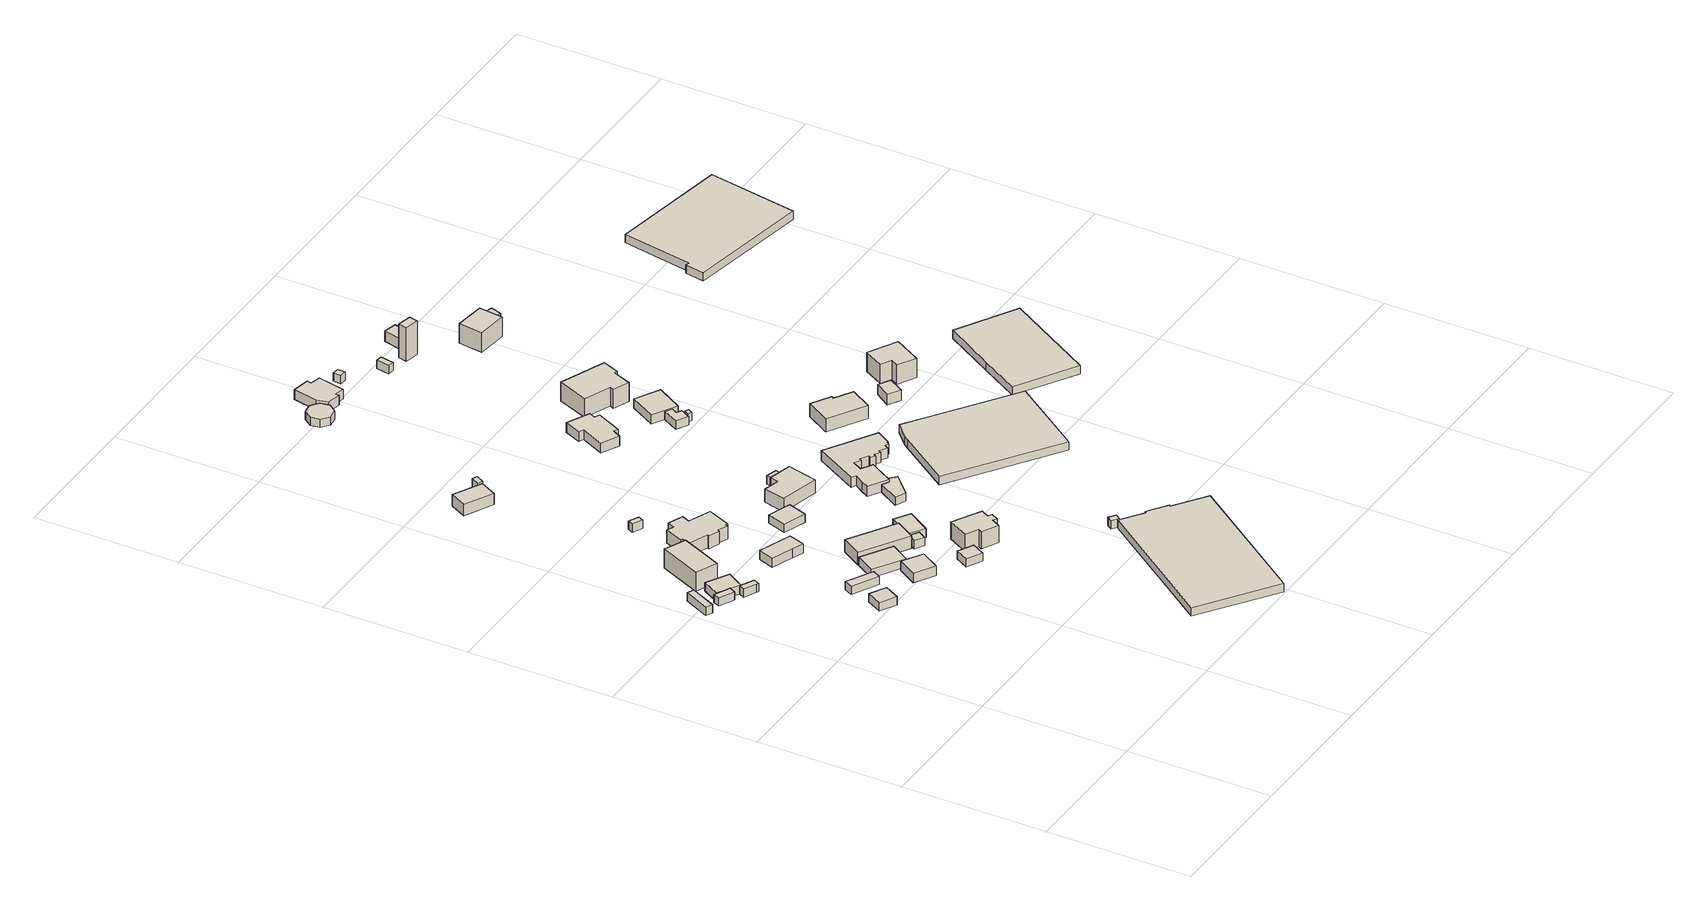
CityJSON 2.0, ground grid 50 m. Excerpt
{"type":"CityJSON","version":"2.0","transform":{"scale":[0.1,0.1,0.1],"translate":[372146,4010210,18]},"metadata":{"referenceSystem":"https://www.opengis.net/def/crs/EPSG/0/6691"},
"CityObjects":{
"building1":{"type":"Building","attributes":{"枝番":1,"利根川水系利根川洪水浸水想定区域（計画規模）.規模":"L1","利根川水系利根川洪水浸水想定区域（計画規模）.浸水ランク":"1","利根川水系利根川洪水浸水想定区域（計画規模）.浸水深":0.01,"利根川水系利根川洪水浸水想定区域（想定最大規模）.規模":"L2","利根川水系利根川洪水浸水想定区域（想定最大規模）.浸水ランク":"2","利根川水系利根川洪水浸水想定区域（想定最大規模）.浸水深":1.11,"measuredHeight":3.5,"BuildingDetails.prefecture":"10","BuildingDetails.city":"10207"},"geometry":[{"type":"Solid","lod":"1","boundaries":[[[[0,1,2,3]],[[2,4,5,3]],[[1,6,4,2]],[[0,7,6,1]],[[3,5,7,0]],[[4,6,7,5]]]]}]},
"building2":{"type":"Building","attributes":{"枝番":1,"利根川水系利根川洪水浸水想定区域（計画規模）.規模":"L1","利根川水系利根川洪水浸水想定区域（計画規模）.浸水ランク":"1","利根川水系利根川洪水浸水想定区域（計画規模）.浸水深":0.21,"利根川水系利根川洪水浸水想定区域（想定最大規模）.規模":"L2","利根川水系利根川洪水浸水想定区域（想定最大規模）.浸水ランク":"2","利根川水系利根川洪水浸水想定区域（想定最大規模）.浸水深":0.911,"BuildingDetails.prefecture":"10","BuildingDetails.city":"10207"},"geometry":[{"type":"Solid","lod":"1","boundaries":[[[[8,9,10,11]],[[10,12,13,11]],[[9,14,12,10]],[[8,15,14,9]],[[11,13,15,8]],[[12,14,15,13]]]]}]},
"building3":{"type":"Building","attributes":{"枝番":1,"利根川水系利根川洪水浸水想定区域（計画規模）.規模":"L1","利根川水系利根川洪水浸水想定区域（計画規模）.浸水ランク":"1","利根川水系利根川洪水浸水想定区域（計画規模）.浸水深":0.31,"利根川水系利根川洪水浸水想定区域（想定最大規模）.規模":"L2","利根川水系利根川洪水浸水想定区域（想定最大規模）.浸水ランク":"2","利根川水系利根川洪水浸水想定区域（想定最大規模）.浸水深":1.51,"BuildingDetails.prefecture":"10","BuildingDetails.city":"10207"},"geometry":[{"type":"Solid","lod":"1","boundaries":[[[[16,17,18,19,20]],[[19,21,22,20]],[[18,23,21,19]],[[17,24,23,18]],[[16,25,24,17]],[[20,22,25,16]],[[21,23,24,25,22]]]]}]},
"building4":{"type":"Building","attributes":{"枝番":1,"利根川水系利根川洪水浸水想定区域（計画規模）.規模":"L1","利根川水系利根川洪水浸水想定区域（計画規模）.浸水ランク":"1","利根川水系利根川洪水浸水想定区域（計画規模）.浸水深":0.484,"利根川水系利根川洪水浸水想定区域（想定最大規模）.規模":"L2","利根川水系利根川洪水浸水想定区域（想定最大規模）.浸水ランク":"2","利根川水系利根川洪水浸水想定区域（想定最大規模）.浸水深":1.72,"BuildingDetails.prefecture":"10","BuildingDetails.city":"10207"},"geometry":[{"type":"Solid","lod":"1","boundaries":[[[[26,27,28,29,30,31,32]],[[31,33,34,32]],[[30,35,33,31]],[[29,36,35,30]],[[28,37,36,29]],[[27,38,37,28]],[[26,39,38,27]],[[32,34,39,26]],[[33,35,36,37,38,39,34]]]]}]},
"building5":{"type":"Building","attributes":{"枝番":1,"利根川水系利根川洪水浸水想定区域（計画規模）.規模":"L1","利根川水系利根川洪水浸水想定区域（計画規模）.浸水ランク":"2","利根川水系利根川洪水浸水想定区域（計画規模）.浸水深":1.21,"利根川水系利根川洪水浸水想定区域（想定最大規模）.規模":"L2","利根川水系利根川洪水浸水想定区域（想定最大規模）.浸水ランク":"2","利根川水系利根川洪水浸水想定区域（想定最大規模）.浸水深":2.42,"usage":"402","BuildingDetails.prefecture":"10","BuildingDetails.city":"10207","BuildingDetails.surveyYear":2016},"geometry":[{"type":"Solid","lod":"1","boundaries":[[[[40,41,42,43]],[[42,44,45,43]],[[41,46,44,42]],[[40,47,46,41]],[[43,45,47,40]],[[44,46,47,45]]]]}]},
"building6":{"type":"Building","attributes":{"枝番":1,"利根川水系利根川洪水浸水想定区域（計画規模）.規模":"L1","利根川水系利根川洪水浸水想定区域（計画規模）.浸水ランク":"1","利根川水系利根川洪水浸水想定区域（計画規模）.浸水深":0.084,"利根川水系利根川洪水浸水想定区域（想定最大規模）.規模":"L2","利根川水系利根川洪水浸水想定区域（想定最大規模）.浸水ランク":"2","利根川水系利根川洪水浸水想定区域（想定最大規模）.浸水深":1.32,"usage":"411","measuredHeight":6.9,"BuildingDetails.prefecture":"10","BuildingDetails.city":"10207","BuildingDetails.surveyYear":2016},"geometry":[{"type":"Solid","lod":"1","boundaries":[[[[48,49,50,51]],[[50,52,53,51]],[[49,54,52,50]],[[48,55,54,49]],[[51,53,55,48]],[[52,54,55,53]]]]}]},
"building7":{"type":"Building","attributes":{"枝番":1,"利根川水系利根川洪水浸水想定区域（計画規模）.規模":"L1","利根川水系利根川洪水浸水想定区域（計画規模）.浸水ランク":"2","利根川水系利根川洪水浸水想定区域（計画規模）.浸水深":1.09,"利根川水系利根川洪水浸水想定区域（想定最大規模）.規模":"L2","利根川水系利根川洪水浸水想定区域（想定最大規模）.浸水ランク":"2","利根川水系利根川洪水浸水想定区域（想定最大規模）.浸水深":2.32,"BuildingDetails.prefecture":"10","BuildingDetails.city":"10207"},"geometry":[{"type":"Solid","lod":"1","boundaries":[[[[56,57,58,59]],[[58,60,61,59]],[[57,62,60,58]],[[56,63,62,57]],[[59,61,63,56]],[[60,62,63,61]]]]}]},
"building8":{"type":"Building","attributes":{"枝番":1,"利根川水系利根川洪水浸水想定区域（計画規模）.規模":"L1","利根川水系利根川洪水浸水想定区域（計画規模）.浸水ランク":"1","利根川水系利根川洪水浸水想定区域（計画規模）.浸水深":0.384,"利根川水系利根川洪水浸水想定区域（想定最大規模）.規模":"L2","利根川水系利根川洪水浸水想定区域（想定最大規模）.浸水ランク":"2","利根川水系利根川洪水浸水想定区域（想定最大規模）.浸水深":1.62,"usage":"411","measuredHeight":3.8,"BuildingDetails.prefecture":"10","BuildingDetails.city":"10207","BuildingDetails.surveyYear":2016},"geometry":[{"type":"Solid","lod":"1","boundaries":[[[[64,65,66,67,68,69]],[[68,70,71,69]],[[67,72,70,68]],[[66,73,72,67]],[[65,74,73,66]],[[64,75,74,65]],[[69,71,75,64]],[[70,72,73,74,75,71]]]]}]},
"building9":{"type":"Building","attributes":{"枝番":1,"利根川水系利根川洪水浸水想定区域（計画規模）.規模":"L1","利根川水系利根川洪水浸水想定区域（計画規模）.浸水ランク":"2","利根川水系利根川洪水浸水想定区域（計画規模）.浸水深":1.19,"利根川水系利根川洪水浸水想定区域（想定最大規模）.規模":"L2","利根川水系利根川洪水浸水想定区域（想定最大規模）.浸水ランク":"2","利根川水系利根川洪水浸水想定区域（想定最大規模）.浸水深":2.42,"usage":"402","measuredHeight":3.9,"BuildingDetails.prefecture":"10","BuildingDetails.city":"10207","BuildingDetails.surveyYear":2016},"geometry":[{"type":"Solid","lod":"1","boundaries":[[[[76,77,78,79]],[[78,80,81,79]],[[77,82,80,78]],[[76,83,82,77]],[[79,81,83,76]],[[80,82,83,81]]]]}]},
"building10":{"type":"Building","attributes":{"枝番":1,"利根川水系利根川洪水浸水想定区域（計画規模）.規模":"L1","利根川水系利根川洪水浸水想定区域（計画規模）.浸水ランク":"2","利根川水系利根川洪水浸水想定区域（計画規模）.浸水深":1.19,"利根川水系利根川洪水浸水想定区域（想定最大規模）.規模":"L2","利根川水系利根川洪水浸水想定区域（想定最大規模）.浸水ランク":"2","利根川水系利根川洪水浸水想定区域（想定最大規模）.浸水深":2.42,"usage":"401","measuredHeight":3.4,"BuildingDetails.prefecture":"10","BuildingDetails.city":"10207","BuildingDetails.surveyYear":2016},"geometry":[{"type":"Solid","lod":"1","boundaries":[[[[84,85,86,87]],[[86,88,89,87]],[[85,90,88,86]],[[84,91,90,85]],[[87,89,91,84]],[[88,90,91,89]]]]}]},
"building11":{"type":"Building","attributes":{"枝番":1,"利根川水系利根川洪水浸水想定区域（計画規模）.規模":"L1","利根川水系利根川洪水浸水想定区域（計画規模）.浸水ランク":"1","利根川水系利根川洪水浸水想定区域（計画規模）.浸水深":0.2,"利根川水系利根川洪水浸水想定区域（想定最大規模）.規模":"L2","利根川水系利根川洪水浸水想定区域（想定最大規模）.浸水ランク":"2","利根川水系利根川洪水浸水想定区域（想定最大規模）.浸水深":1.42,"usage":"411","measuredHeight":7.4,"BuildingDetails.prefecture":"10","BuildingDetails.city":"10207","BuildingDetails.surveyYear":2016},"geometry":[{"type":"Solid","lod":"1","boundaries":[[[[92,93,94,95,96,97,98,99,100,101,102,103,104,105,106,107]],[[106,108,109,107]],[[105,110,108,106]],[[104,111,110,105]],[[103,112,111,104]],[[102,113,112,103]],[[101,114,113,102]],[[100,115,114,101]],[[99,116,115,100]],[[98,117,116,99]],[[97,118,117,98]],[[96,119,118,97]],[[95,120,119,96]],[[94,121,120,95]],[[93,122,121,94]],[[92,123,122,93]],[[107,109,123,92]],[[108,110,111,112,113,114,115,116,117,118,119,120,121,122,123,109]]]]}]},
"building12":{"type":"Building","attributes":{"枝番":1,"利根川水系利根川洪水浸水想定区域（計画規模）.規模":"L1","利根川水系利根川洪水浸水想定区域（計画規模）.浸水ランク":"1","利根川水系利根川洪水浸水想定区域（計画規模）.浸水深":0.1,"利根川水系利根川洪水浸水想定区域（想定最大規模）.規模":"L2","利根川水系利根川洪水浸水想定区域（想定最大規模）.浸水ランク":"2","利根川水系利根川洪水浸水想定区域（想定最大規模）.浸水深":1.32,"BuildingDetails.prefecture":"10","BuildingDetails.city":"10207"},"geometry":[{"type":"Solid","lod":"1","boundaries":[[[[124,125,126,127]],[[126,128,129,127]],[[125,130,128,126]],[[124,131,130,125]],[[127,129,131,124]],[[128,130,131,129]]]]}]},
"building13":{"type":"Building","attributes":{"枝番":1,"利根川水系利根川洪水浸水想定区域（計画規模）.規模":"L1","利根川水系利根川洪水浸水想定区域（計画規模）.浸水ランク":"2","利根川水系利根川洪水浸水想定区域（計画規模）.浸水深":0.504,"利根川水系利根川洪水浸水想定区域（想定最大規模）.規模":"L2","利根川水系利根川洪水浸水想定区域（想定最大規模）.浸水ランク":"2","利根川水系利根川洪水浸水想定区域（想定最大規模）.浸水深":1.72,"usage":"411","measuredHeight":4.3,"BuildingDetails.prefecture":"10","BuildingDetails.city":"10207","BuildingDetails.surveyYear":2016},"geometry":[{"type":"Solid","lod":"1","boundaries":[[[[132,133,134,135]],[[134,136,137,135]],[[133,138,136,134]],[[132,139,138,133]],[[135,137,139,132]],[[136,138,139,137]]]]}]},
"building14":{"type":"Building","attributes":{"枝番":1,"利根川水系利根川洪水浸水想定区域（計画規模）.規模":"L1","利根川水系利根川洪水浸水想定区域（計画規模）.浸水ランク":"2","利根川水系利根川洪水浸水想定区域（計画規模）.浸水深":1.16,"利根川水系利根川洪水浸水想定区域（想定最大規模）.規模":"L2","利根川水系利根川洪水浸水想定区域（想定最大規模）.浸水ランク":"2","利根川水系利根川洪水浸水想定区域（想定最大規模）.浸水深":2.42,"usage":"401","measuredHeight":5.9,"BuildingDetails.prefecture":"10","BuildingDetails.city":"10207","BuildingDetails.surveyYear":2016},"geometry":[{"type":"Solid","lod":"1","boundaries":[[[[140,141,142,143]],[[142,144,145,143]],[[141,146,144,142]],[[140,147,146,141]],[[143,145,147,140]],[[144,146,147,145]]]]}]},
"building15":{"type":"Building","attributes":{"枝番":1,"利根川水系利根川洪水浸水想定区域（計画規模）.規模":"L1","利根川水系利根川洪水浸水想定区域（計画規模）.浸水ランク":"2","利根川水系利根川洪水浸水想定区域（計画規模）.浸水深":1.18,"利根川水系利根川洪水浸水想定区域（想定最大規模）.規模":"L2","利根川水系利根川洪水浸水想定区域（想定最大規模）.浸水ランク":"2","利根川水系利根川洪水浸水想定区域（想定最大規模）.浸水深":2.42,"BuildingDetails.prefecture":"10","BuildingDetails.city":"10207"},"geometry":[{"type":"Solid","lod":"1","boundaries":[[[[148,149,150,151]],[[150,152,153,151]],[[149,154,152,150]],[[148,155,154,149]],[[151,153,155,148]],[[152,154,155,153]]]]}]},
"building16":{"type":"Building","attributes":{"枝番":1,"利根川水系利根川洪水浸水想定区域（計画規模）.規模":"L1","利根川水系利根川洪水浸水想定区域（計画規模）.浸水ランク":"2","利根川水系利根川洪水浸水想定区域（計画規模）.浸水深":1.28,"利根川水系利根川洪水浸水想定区域（想定最大規模）.規模":"L2","利根川水系利根川洪水浸水想定区域（想定最大規模）.浸水ランク":"2","利根川水系利根川洪水浸水想定区域（想定最大規模）.浸水深":2.52,"usage":"401","measuredHeight":3.5,"BuildingDetails.prefecture":"10","BuildingDetails.city":"10207","BuildingDetails.surveyYear":2016},"geometry":[{"type":"Solid","lod":"1","boundaries":[[[[156,157,158,159]],[[158,160,161,159]],[[157,162,160,158]],[[156,163,162,157]],[[159,161,163,156]],[[160,162,163,161]]]]}]},
"building17":{"type":"Building","attributes":{"枝番":1,"利根川水系利根川洪水浸水想定区域（計画規模）.規模":"L1","利根川水系利根川洪水浸水想定区域（計画規模）.浸水ランク":"2","利根川水系利根川洪水浸水想定区域（計画規模）.浸水深":0.604,"利根川水系利根川洪水浸水想定区域（想定最大規模）.規模":"L2","利根川水系利根川洪水浸水想定区域（想定最大規模）.浸水ランク":"2","利根川水系利根川洪水浸水想定区域（想定最大規模）.浸水深":1.81,"BuildingDetails.prefecture":"10","BuildingDetails.city":"10207"},"geometry":[{"type":"Solid","lod":"1","boundaries":[[[[164,165,166,167]],[[166,168,169,167]],[[165,170,168,166]],[[164,171,170,165]],[[167,169,171,164]],[[168,170,171,169]]]]}]},
"building18":{"type":"Building","attributes":{"枝番":1,"利根川水系利根川洪水浸水想定区域（計画規模）.規模":"L1","利根川水系利根川洪水浸水想定区域（計画規模）.浸水ランク":"1","利根川水系利根川洪水浸水想定区域（計画規模）.浸水深":0.454,"利根川水系利根川洪水浸水想定区域（想定最大規模）.規模":"L2","利根川水系利根川洪水浸水想定区域（想定最大規模）.浸水ランク":"2","利根川水系利根川洪水浸水想定区域（想定最大規模）.浸水深":1.72,"usage":"411","measuredHeight":3.5,"BuildingDetails.prefecture":"10","BuildingDetails.city":"10207","BuildingDetails.surveyYear":2016},"geometry":[{"type":"Solid","lod":"1","boundaries":[[[[172,173,174,175]],[[174,176,177,175]],[[173,178,176,174]],[[172,179,178,173]],[[175,177,179,172]],[[176,178,179,177]]]]}]},
"building19":{"type":"Building","attributes":{"枝番":1,"利根川水系利根川洪水浸水想定区域（計画規模）.規模":"L1","利根川水系利根川洪水浸水想定区域（計画規模）.浸水ランク":"2","利根川水系利根川洪水浸水想定区域（計画規模）.浸水深":1.18,"利根川水系利根川洪水浸水想定区域（想定最大規模）.規模":"L2","利根川水系利根川洪水浸水想定区域（想定最大規模）.浸水ランク":"2","利根川水系利根川洪水浸水想定区域（想定最大規模）.浸水深":2.42,"usage":"411","measuredHeight":6.3,"BuildingDetails.prefecture":"10","BuildingDetails.city":"10207","BuildingDetails.surveyYear":2016},"geometry":[{"type":"Solid","lod":"1","boundaries":[[[[180,181,182,183,184,185,186,187,188,189]],[[188,190,191,189]],[[187,192,190,188]],[[186,193,192,187]],[[185,194,193,186]],[[184,195,194,185]],[[183,196,195,184]],[[182,197,196,183]],[[181,198,197,182]],[[180,199,198,181]],[[189,191,199,180]],[[190,192,193,194,195,196,197,198,199,191]]]]}]},
"building20":{"type":"Building","attributes":{"枝番":1,"利根川水系利根川洪水浸水想定区域（計画規模）.規模":"L1","利根川水系利根川洪水浸水想定区域（計画規模）.浸水ランク":"2","利根川水系利根川洪水浸水想定区域（計画規模）.浸水深":1.26,"利根川水系利根川洪水浸水想定区域（想定最大規模）.規模":"L2","利根川水系利根川洪水浸水想定区域（想定最大規模）.浸水ランク":"2","利根川水系利根川洪水浸水想定区域（想定最大規模）.浸水深":2.52,"usage":"401","measuredHeight":3.9,"BuildingDetails.prefecture":"10","BuildingDetails.city":"10207","BuildingDetails.surveyYear":2016},"geometry":[{"type":"Solid","lod":"1","boundaries":[[[[200,201,202,203]],[[202,204,205,203]],[[201,206,204,202]],[[200,207,206,201]],[[203,205,207,200]],[[204,206,207,205]]]]}]},
"building21":{"type":"Building","attributes":{"枝番":1,"利根川水系利根川洪水浸水想定区域（計画規模）.規模":"L1","利根川水系利根川洪水浸水想定区域（計画規模）.浸水ランク":"2","利根川水系利根川洪水浸水想定区域（計画規模）.浸水深":2.1,"利根川水系利根川洪水浸水想定区域（想定最大規模）.規模":"L2","利根川水系利根川洪水浸水想定区域（想定最大規模）.浸水ランク":"3","利根川水系利根川洪水浸水想定区域（想定最大規模）.浸水深":3.32,"BuildingDetails.prefecture":"10","BuildingDetails.city":"10207"},"geometry":[{"type":"Solid","lod":"1","boundaries":[[[[208,209,210,211,212,213,214,215]],[[214,216,217,215]],[[213,218,216,214]],[[212,219,218,213]],[[211,220,219,212]],[[210,221,220,211]],[[209,222,221,210]],[[208,223,222,209]],[[215,217,223,208]],[[216,218,219,220,221,222,223,217]]]]}]},
"building22":{"type":"Building","attributes":{"枝番":1,"利根川水系利根川洪水浸水想定区域（計画規模）.規模":"L1","利根川水系利根川洪水浸水想定区域（計画規模）.浸水ランク":"2","利根川水系利根川洪水浸水想定区域（計画規模）.浸水深":0.74,"利根川水系利根川洪水浸水想定区域（想定最大規模）.規模":"L2","利根川水系利根川洪水浸水想定区域（想定最大規模）.浸水ランク":"2","利根川水系利根川洪水浸水想定区域（想定最大規模）.浸水深":2.02,"usage":"411","measuredHeight":6,"BuildingDetails.prefecture":"10","BuildingDetails.city":"10207","BuildingDetails.surveyYear":2016},"geometry":[{"type":"Solid","lod":"1","boundaries":[[[[224,225,226,227,228,229]],[[228,230,231,229]],[[227,232,230,228]],[[226,233,232,227]],[[225,234,233,226]],[[224,235,234,225]],[[229,231,235,224]],[[230,232,233,234,235,231]]]]}]},
"building23":{"type":"Building","attributes":{"枝番":1,"利根川水系利根川洪水浸水想定区域（計画規模）.規模":"L1","利根川水系利根川洪水浸水想定区域（計画規模）.浸水ランク":"2","利根川水系利根川洪水浸水想定区域（計画規模）.浸水深":0.84,"利根川水系利根川洪水浸水想定区域（想定最大規模）.規模":"L2","利根川水系利根川洪水浸水想定区域（想定最大規模）.浸水ランク":"2","利根川水系利根川洪水浸水想定区域（想定最大規模）.浸水深":2.12,"measuredHeight":3.3,"BuildingDetails.prefecture":"10","BuildingDetails.city":"10207"},"geometry":[{"type":"Solid","lod":"1","boundaries":[[[[236,237,238,239]],[[238,240,241,239]],[[237,242,240,238]],[[236,243,242,237]],[[239,241,243,236]],[[240,242,243,241]]]]}]},
"building24":{"type":"Building","attributes":{"枝番":1,"利根川水系利根川洪水浸水想定区域（計画規模）.規模":"L1","利根川水系利根川洪水浸水想定区域（計画規模）.浸水ランク":"2","利根川水系利根川洪水浸水想定区域（計画規模）.浸水深":1.99,"利根川水系利根川洪水浸水想定区域（想定最大規模）.規模":"L2","利根川水系利根川洪水浸水想定区域（想定最大規模）.浸水ランク":"3","利根川水系利根川洪水浸水想定区域（想定最大規模）.浸水深":3.22,"usage":"451","BuildingDetails.prefecture":"10","BuildingDetails.city":"10207","BuildingDetails.surveyYear":2016},"geometry":[{"type":"Solid","lod":"1","boundaries":[[[[244,245,246,247]],[[246,248,249,247]],[[245,250,248,246]],[[244,251,250,245]],[[247,249,251,244]],[[248,250,251,249]]]]}]},
"building25":{"type":"Building","attributes":{"枝番":1,"利根川水系利根川洪水浸水想定区域（計画規模）.規模":"L1","利根川水系利根川洪水浸水想定区域（計画規模）.浸水ランク":"2","利根川水系利根川洪水浸水想定区域（計画規模）.浸水深":1.16,"利根川水系利根川洪水浸水想定区域（想定最大規模）.規模":"L2","利根川水系利根川洪水浸水想定区域（想定最大規模）.浸水ランク":"2","利根川水系利根川洪水浸水想定区域（想定最大規模）.浸水深":2.42,"measuredHeight":3.1,"BuildingDetails.prefecture":"10","BuildingDetails.city":"10207"},"geometry":[{"type":"Solid","lod":"1","boundaries":[[[[252,253,254,255,256,257]],[[256,258,259,257]],[[255,260,258,256]],[[254,261,260,255]],[[253,262,261,254]],[[252,263,262,253]],[[257,259,263,252]],[[258,260,261,262,263,259]]]]}]},
"building26":{"type":"Building","attributes":{"枝番":1,"利根川水系利根川洪水浸水想定区域（計画規模）.規模":"L1","利根川水系利根川洪水浸水想定区域（計画規模）.浸水ランク":"1","利根川水系利根川洪水浸水想定区域（計画規模）.浸水深":0.48,"利根川水系利根川洪水浸水想定区域（想定最大規模）.規模":"L2","利根川水系利根川洪水浸水想定区域（想定最大規模）.浸水ランク":"2","利根川水系利根川洪水浸水想定区域（想定最大規模）.浸水深":1.72,"usage":"411","measuredHeight":3.1,"BuildingDetails.prefecture":"10","BuildingDetails.city":"10207","BuildingDetails.surveyYear":2016},"geometry":[{"type":"Solid","lod":"1","boundaries":[[[[264,265,266,267,268,269,270,271]],[[270,272,273,271]],[[269,274,272,270]],[[268,275,274,269]],[[267,276,275,268]],[[266,277,276,267]],[[265,278,277,266]],[[264,279,278,265]],[[271,273,279,264]],[[272,274,275,276,277,278,279,273]]]]}]},
"building27":{"type":"Building","attributes":{"枝番":1,"利根川水系利根川洪水浸水想定区域（計画規模）.規模":"L1","利根川水系利根川洪水浸水想定区域（計画規模）.浸水ランク":"1","利根川水系利根川洪水浸水想定区域（計画規模）.浸水深":0.255,"利根川水系利根川洪水浸水想定区域（想定最大規模）.規模":"L2","利根川水系利根川洪水浸水想定区域（想定最大規模）.浸水ランク":"2","利根川水系利根川洪水浸水想定区域（想定最大規模）.浸水深":1.62,"usage":"411","measuredHeight":4.9,"BuildingDetails.prefecture":"10","BuildingDetails.city":"10207","BuildingDetails.surveyYear":2016},"geometry":[{"type":"Solid","lod":"1","boundaries":[[[[280,281,282,283,284,285,286,287,288,289]],[[288,290,291,289]],[[287,292,290,288]],[[286,293,292,287]],[[285,294,293,286]],[[284,295,294,285]],[[283,296,295,284]],[[282,297,296,283]],[[281,298,297,282]],[[280,299,298,281]],[[289,291,299,280]],[[290,292,293,294,295,296,297,298,299,291]]]]}]},
"building28":{"type":"Building","attributes":{"枝番":1,"利根川水系利根川洪水浸水想定区域（計画規模）.規模":"L1","利根川水系利根川洪水浸水想定区域（計画規模）.浸水ランク":"2","利根川水系利根川洪水浸水想定区域（計画規模）.浸水深":0.68,"利根川水系利根川洪水浸水想定区域（想定最大規模）.規模":"L2","利根川水系利根川洪水浸水想定区域（想定最大規模）.浸水ランク":"2","利根川水系利根川洪水浸水想定区域（想定最大規模）.浸水深":1.71,"usage":"411","measuredHeight":4.8,"BuildingDetails.prefecture":"10","BuildingDetails.city":"10207","BuildingDetails.surveyYear":2016},"geometry":[{"type":"Solid","lod":"1","boundaries":[[[[300,301,302,303,304,305,306,307,308]],[[307,309,310,308]],[[306,311,309,307]],[[305,312,311,306]],[[304,313,312,305]],[[303,314,313,304]],[[302,315,314,303]],[[301,316,315,302]],[[300,317,316,301]],[[308,310,317,300]],[[309,311,312,313,314,315,316,317,310]]]]}]},
"building29":{"type":"Building","attributes":{"枝番":1,"利根川水系利根川洪水浸水想定区域（計画規模）.規模":"L1","利根川水系利根川洪水浸水想定区域（計画規模）.浸水ランク":"2","利根川水系利根川洪水浸水想定区域（計画規模）.浸水深":0.634,"利根川水系利根川洪水浸水想定区域（想定最大規模）.規模":"L2","利根川水系利根川洪水浸水想定区域（想定最大規模）.浸水ランク":"2","利根川水系利根川洪水浸水想定区域（想定最大規模）.浸水深":1.92,"measuredHeight":6.3,"BuildingDetails.prefecture":"10","BuildingDetails.city":"10207"},"geometry":[{"type":"Solid","lod":"1","boundaries":[[[[318,319,320,321,322,323,324,325,326,327,328,329,330,331,332,333,334,335,336,337,338,339,340,341]],[[340,342,343,341]],[[339,344,342,340]],[[338,345,344,339]],[[337,346,345,338]],[[336,347,346,337]],[[335,348,347,336]],[[334,349,348,335]],[[333,350,349,334]],[[332,351,350,333]],[[331,352,351,332]],[[330,353,352,331]],[[329,354,353,330]],[[328,355,354,329]],[[327,356,355,328]],[[326,357,356,327]],[[325,358,357,326]],[[324,359,358,325]],[[323,360,359,324]],[[322,361,360,323]],[[321,362,361,322]],[[320,363,362,321]],[[319,364,363,320]],[[318,365,364,319]],[[341,343,365,318]],[[342,344,345,346,347,348,349,350,351,352,353,354,355,356,357,358,359,360,361,362,363,364,365,343]]]]}]},
"building30":{"type":"Building","attributes":{"枝番":1,"利根川水系利根川洪水浸水想定区域（想定最大規模）.規模":"L2","利根川水系利根川洪水浸水想定区域（想定最大規模）.浸水ランク":"2","利根川水系利根川洪水浸水想定区域（想定最大規模）.浸水深":0.612,"usage":"411","BuildingDetails.prefecture":"10","BuildingDetails.city":"10207","BuildingDetails.surveyYear":2016},"geometry":[{"type":"Solid","lod":"1","boundaries":[[[[366,367,368,369]],[[368,370,371,369]],[[367,372,370,368]],[[366,373,372,367]],[[369,371,373,366]],[[370,372,373,371]]]]}]},
"building31":{"type":"Building","attributes":{"枝番":1,"利根川水系利根川洪水浸水想定区域（計画規模）.規模":"L1","利根川水系利根川洪水浸水想定区域（計画規模）.浸水ランク":"2","利根川水系利根川洪水浸水想定区域（計画規模）.浸水深":0.506,"利根川水系利根川洪水浸水想定区域（想定最大規模）.規模":"L2","利根川水系利根川洪水浸水想定区域（想定最大規模）.浸水ランク":"2","利根川水系利根川洪水浸水想定区域（想定最大規模）.浸水深":1.81,"measuredHeight":3.1,"BuildingDetails.prefecture":"10","BuildingDetails.city":"10207"},"geometry":[{"type":"Solid","lod":"1","boundaries":[[[[374,375,376,377,378,379]],[[378,380,381,379]],[[377,382,380,378]],[[376,383,382,377]],[[375,384,383,376]],[[374,385,384,375]],[[379,381,385,374]],[[380,382,383,384,385,381]]]]}]},
"building32":{"type":"Building","attributes":{"枝番":1,"利根川水系利根川洪水浸水想定区域（計画規模）.規模":"L1","利根川水系利根川洪水浸水想定区域（計画規模）.浸水ランク":"2","利根川水系利根川洪水浸水想定区域（計画規模）.浸水深":0.889,"利根川水系利根川洪水浸水想定区域（想定最大規模）.規模":"L2","利根川水系利根川洪水浸水想定区域（想定最大規模）.浸水ランク":"2","利根川水系利根川洪水浸水想定区域（想定最大規模）.浸水深":2.23,"BuildingDetails.prefecture":"10","BuildingDetails.city":"10207"},"geometry":[{"type":"Solid","lod":"1","boundaries":[[[[386,387,388,389]],[[388,390,391,389]],[[387,392,390,388]],[[386,393,392,387]],[[389,391,393,386]],[[390,392,393,391]]]]}]},
"building33":{"type":"Building","attributes":{"枝番":1,"利根川水系利根川洪水浸水想定区域（計画規模）.規模":"L1","利根川水系利根川洪水浸水想定区域（計画規模）.浸水ランク":"2","利根川水系利根川洪水浸水想定区域（計画規模）.浸水深":0.606,"利根川水系利根川洪水浸水想定区域（想定最大規模）.規模":"L2","利根川水系利根川洪水浸水想定区域（想定最大規模）.浸水ランク":"2","利根川水系利根川洪水浸水想定区域（想定最大規模）.浸水深":1.92,"usage":"411","measuredHeight":4.9,"BuildingDetails.prefecture":"10","BuildingDetails.city":"10207","BuildingDetails.surveyYear":2016},"geometry":[{"type":"Solid","lod":"1","boundaries":[[[[394,395,396,397]],[[396,398,399,397]],[[395,400,398,396]],[[394,401,400,395]],[[397,399,401,394]],[[398,400,401,399]]]]}]},
"building34":{"type":"Building","attributes":{"枝番":1,"利根川水系利根川洪水浸水想定区域（計画規模）.規模":"L1","利根川水系利根川洪水浸水想定区域（計画規模）.浸水ランク":"1","利根川水系利根川洪水浸水想定区域（計画規模）.浸水深":0.055,"利根川水系利根川洪水浸水想定区域（想定最大規模）.規模":"L2","利根川水系利根川洪水浸水想定区域（想定最大規模）.浸水ランク":"2","利根川水系利根川洪水浸水想定区域（想定最大規模）.浸水深":1.42,"usage":"411","measuredHeight":8.7,"BuildingDetails.prefecture":"10","BuildingDetails.city":"10207","BuildingDetails.surveyYear":2016},"geometry":[{"type":"Solid","lod":"1","boundaries":[[[[402,403,404,405,406,407,408,409]],[[408,410,411,409]],[[407,412,410,408]],[[406,413,412,407]],[[405,414,413,406]],[[404,415,414,405]],[[403,416,415,404]],[[402,417,416,403]],[[409,411,417,402]],[[410,412,413,414,415,416,417,411]]]]}]},
"building35":{"type":"Building","attributes":{"枝番":1,"利根川水系利根川洪水浸水想定区域（計画規模）.規模":"L1","利根川水系利根川洪水浸水想定区域（計画規模）.浸水ランク":"1","利根川水系利根川洪水浸水想定区域（計画規模）.浸水深":0.159,"利根川水系利根川洪水浸水想定区域（想定最大規模）.規模":"L2","利根川水系利根川洪水浸水想定区域（想定最大規模）.浸水ランク":"2","利根川水系利根川洪水浸水想定区域（想定最大規模）.浸水深":1.52,"BuildingDetails.prefecture":"10","BuildingDetails.city":"10207"},"geometry":[{"type":"Solid","lod":"1","boundaries":[[[[418,419,420,421]],[[420,422,423,421]],[[419,424,422,420]],[[418,425,424,419]],[[421,423,425,418]],[[422,424,425,423]]]]}]},
"building36":{"type":"Building","attributes":{"枝番":1,"利根川水系利根川洪水浸水想定区域（計画規模）.規模":"L1","利根川水系利根川洪水浸水想定区域（計画規模）.浸水ランク":"2","利根川水系利根川洪水浸水想定区域（計画規模）.浸水深":1.34,"利根川水系利根川洪水浸水想定区域（想定最大規模）.規模":"L2","利根川水系利根川洪水浸水想定区域（想定最大規模）.浸水ランク":"2","利根川水系利根川洪水浸水想定区域（想定最大規模）.浸水深":2.62,"BuildingDetails.prefecture":"10","BuildingDetails.city":"10207"},"geometry":[{"type":"Solid","lod":"1","boundaries":[[[[426,427,428,429,430,431,432]],[[431,433,434,432]],[[430,435,433,431]],[[429,436,435,430]],[[428,437,436,429]],[[427,438,437,428]],[[426,439,438,427]],[[432,434,439,426]],[[433,435,436,437,438,439,434]]]]}]},
"building37":{"type":"Building","attributes":{"枝番":1,"利根川水系利根川洪水浸水想定区域（計画規模）.規模":"L1","利根川水系利根川洪水浸水想定区域（計画規模）.浸水ランク":"2","利根川水系利根川洪水浸水想定区域（計画規模）.浸水深":0.604,"利根川水系利根川洪水浸水想定区域（想定最大規模）.規模":"L2","利根川水系利根川洪水浸水想定区域（想定最大規模）.浸水ランク":"2","利根川水系利根川洪水浸水想定区域（想定最大規模）.浸水深":1.92,"usage":"411","measuredHeight":5.6,"BuildingDetails.prefecture":"10","BuildingDetails.city":"10207","BuildingDetails.surveyYear":2016},"geometry":[{"type":"Solid","lod":"1","boundaries":[[[[440,441,442,443,444,445]],[[444,446,447,445]],[[443,448,446,444]],[[442,449,448,443]],[[441,450,449,442]],[[440,451,450,441]],[[445,447,451,440]],[[446,448,449,450,451,447]]]]}]},
"building38":{"type":"Building","attributes":{"枝番":1,"利根川水系利根川洪水浸水想定区域（計画規模）.規模":"L1","利根川水系利根川洪水浸水想定区域（計画規模）.浸水ランク":"1","利根川水系利根川洪水浸水想定区域（計画規模）.浸水深":0.459,"利根川水系利根川洪水浸水想定区域（想定最大規模）.規模":"L2","利根川水系利根川洪水浸水想定区域（想定最大規模）.浸水ランク":"2","利根川水系利根川洪水浸水想定区域（想定最大規模）.浸水深":1.82,"usage":"411","measuredHeight":3.1,"BuildingDetails.prefecture":"10","BuildingDetails.city":"10207","BuildingDetails.surveyYear":2016},"geometry":[{"type":"Solid","lod":"1","boundaries":[[[[452,453,454,455]],[[454,456,457,455]],[[453,458,456,454]],[[452,459,458,453]],[[455,457,459,452]],[[456,458,459,457]]]]}]},
"building39":{"type":"Building","attributes":{"枝番":1,"利根川水系利根川洪水浸水想定区域（計画規模）.規模":"L1","利根川水系利根川洪水浸水想定区域（計画規模）.浸水ランク":"1","利根川水系利根川洪水浸水想定区域（計画規模）.浸水深":0.159,"利根川水系利根川洪水浸水想定区域（想定最大規模）.規模":"L2","利根川水系利根川洪水浸水想定区域（想定最大規模）.浸水ランク":"2","利根川水系利根川洪水浸水想定区域（想定最大規模）.浸水深":1.52,"measuredHeight":13.1,"BuildingDetails.prefecture":"10","BuildingDetails.city":"10207"},"geometry":[{"type":"Solid","lod":"1","boundaries":[[[[460,461,462,463]],[[462,464,465,463]],[[461,466,464,462]],[[460,467,466,461]],[[463,465,467,460]],[[464,466,467,465]]]]}]},
"building40":{"type":"Building","attributes":{"枝番":1,"利根川水系利根川洪水浸水想定区域（計画規模）.規模":"L1","利根川水系利根川洪水浸水想定区域（計画規模）.浸水ランク":"1","利根川水系利根川洪水浸水想定区域（計画規模）.浸水深":0.159,"利根川水系利根川洪水浸水想定区域（想定最大規模）.規模":"L2","利根川水系利根川洪水浸水想定区域（想定最大規模）.浸水ランク":"2","利根川水系利根川洪水浸水想定区域（想定最大規模）.浸水深":1.52,"measuredHeight":11.6,"BuildingDetails.prefecture":"10","BuildingDetails.city":"10207"},"geometry":[{"type":"Solid","lod":"1","boundaries":[[[[468,469,470,471]],[[470,472,473,471]],[[469,474,472,470]],[[468,475,474,469]],[[471,473,475,468]],[[472,474,475,473]]]]}]},
"building41":{"type":"Building","attributes":{"枝番":1,"利根川水系利根川洪水浸水想定区域（計画規模）.規模":"L1","利根川水系利根川洪水浸水想定区域（計画規模）.浸水ランク":"2","利根川水系利根川洪水浸水想定区域（計画規模）.浸水深":1.13,"利根川水系利根川洪水浸水想定区域（想定最大規模）.規模":"L2","利根川水系利根川洪水浸水想定区域（想定最大規模）.浸水ランク":"2","利根川水系利根川洪水浸水想定区域（想定最大規模）.浸水深":2.42,"usage":"411","measuredHeight":4.1,"BuildingDetails.prefecture":"10","BuildingDetails.city":"10207","BuildingDetails.surveyYear":2016},"geometry":[{"type":"Solid","lod":"1","boundaries":[[[[476,477,478,479]],[[478,480,481,479]],[[477,482,480,478]],[[476,483,482,477]],[[479,481,483,476]],[[480,482,483,481]]]]}]},
"building42":{"type":"Building","attributes":{"枝番":1,"利根川水系利根川洪水浸水想定区域（計画規模）.規模":"L1","利根川水系利根川洪水浸水想定区域（計画規模）.浸水ランク":"1","利根川水系利根川洪水浸水想定区域（計画規模）.浸水深":0.46,"利根川水系利根川洪水浸水想定区域（想定最大規模）.規模":"L2","利根川水系利根川洪水浸水想定区域（想定最大規模）.浸水ランク":"2","利根川水系利根川洪水浸水想定区域（想定最大規模）.浸水深":1.82,"usage":"411","measuredHeight":7.7,"BuildingDetails.prefecture":"10","BuildingDetails.city":"10207","BuildingDetails.surveyYear":2016},"geometry":[{"type":"Solid","lod":"1","boundaries":[[[[484,485,486,487]],[[486,488,489,487]],[[485,490,488,486]],[[484,491,490,485]],[[487,489,491,484]],[[488,490,491,489]]]]}]},
"building43":{"type":"Building","attributes":{"枝番":1,"利根川水系利根川洪水浸水想定区域（計画規模）.規模":"L1","利根川水系利根川洪水浸水想定区域（計画規模）.浸水ランク":"2","利根川水系利根川洪水浸水想定区域（計画規模）.浸水深":1.02,"利根川水系利根川洪水浸水想定区域（想定最大規模）.規模":"L2","利根川水系利根川洪水浸水想定区域（想定最大規模）.浸水ランク":"2","利根川水系利根川洪水浸水想定区域（想定最大規模）.浸水深":2.32,"measuredHeight":8.2,"BuildingDetails.prefecture":"10","BuildingDetails.city":"10207"},"geometry":[{"type":"Solid","lod":"1","boundaries":[[[[492,493,494,495,496,497]],[[496,498,499,497]],[[495,500,498,496]],[[494,501,500,495]],[[493,502,501,494]],[[492,503,502,493]],[[497,499,503,492]],[[498,500,501,502,503,499]]]]}]},
"building44":{"type":"Building","attributes":{"枝番":1,"利根川水系利根川洪水浸水想定区域（計画規模）.規模":"L1","利根川水系利根川洪水浸水想定区域（計画規模）.浸水ランク":"2","利根川水系利根川洪水浸水想定区域（計画規模）.浸水深":0.96,"利根川水系利根川洪水浸水想定区域（想定最大規模）.規模":"L2","利根川水系利根川洪水浸水想定区域（想定最大規模）.浸水ランク":"2","利根川水系利根川洪水浸水想定区域（想定最大規模）.浸水深":2.32,"usage":"411","BuildingDetails.prefecture":"10","BuildingDetails.city":"10207","BuildingDetails.surveyYear":2016},"geometry":[{"type":"Solid","lod":"1","boundaries":[[[[504,505,506,507]],[[506,508,509,507]],[[505,510,508,506]],[[504,511,510,505]],[[507,509,511,504]],[[508,510,511,509]]]]}]},
"building45":{"type":"Building","attributes":{"枝番":1,"利根川水系利根川洪水浸水想定区域（計画規模）.規模":"L1","利根川水系利根川洪水浸水想定区域（計画規模）.浸水ランク":"2","利根川水系利根川洪水浸水想定区域（計画規模）.浸水深":1.33,"利根川水系利根川洪水浸水想定区域（想定最大規模）.規模":"L2","利根川水系利根川洪水浸水想定区域（想定最大規模）.浸水ランク":"2","利根川水系利根川洪水浸水想定区域（想定最大規模）.浸水深":2.62,"BuildingDetails.prefecture":"10","BuildingDetails.city":"10207"},"geometry":[{"type":"Solid","lod":"1","boundaries":[[[[512,513,514,515,516,517]],[[516,518,519,517]],[[515,520,518,516]],[[514,521,520,515]],[[513,522,521,514]],[[512,523,522,513]],[[517,519,523,512]],[[518,520,521,522,523,519]]]]}]},
"building46":{"type":"Building","attributes":{"枝番":1,"利根川水系利根川洪水浸水想定区域（計画規模）.規模":"L1","利根川水系利根川洪水浸水想定区域（計画規模）.浸水ランク":"2","利根川水系利根川洪水浸水想定区域（計画規模）.浸水深":1.36,"利根川水系利根川洪水浸水想定区域（想定最大規模）.規模":"L2","利根川水系利根川洪水浸水想定区域（想定最大規模）.浸水ランク":"2","利根川水系利根川洪水浸水想定区域（想定最大規模）.浸水深":2.72,"BuildingDetails.prefecture":"10","BuildingDetails.city":"10207"},"geometry":[{"type":"Solid","lod":"1","boundaries":[[[[524,525,526,527,528,529]],[[528,530,531,529]],[[527,532,530,528]],[[526,533,532,527]],[[525,534,533,526]],[[524,535,534,525]],[[529,531,535,524]],[[530,532,533,534,535,531]]]]}]}
},
"vertices":[
[2,1456,18],[45,1544,18],[68,1533,18],[25,1445,18],[68,1533,48],[25,1445,48],[45,1544,48],[2,1456,48],
[65,1446,19],[75,1468,19],[128,1441,19],[117,1420,19],[128,1441,49],[117,1420,49],[75,1468,49],[65,1446,49],
[87,1466,17],[120,1524,17],[196,1481,17],[162,1423,17],[157,1425,17],[162,1423,47],[157,1425,47],[196,1481,47],[120,1524,47],[87,1466,47],
[206,1401,16],[198,1384,16],[196,1381,16],[188,1385,16],[147,1405,16],[157,1425,16],[162,1423,16],[157,1425,46],[162,1423,46],[147,1405,46],[188,1385,46],[196,1381,46],[198,1384,46],[206,1401,46],
[292,1017,8],[320,1069,8],[376,1038,8],[347,986,8],[376,1038,38],[347,986,38],[320,1069,38],[292,1017,38],
[103,1547,18],[168,1692,18],[242,1659,18],[178,1514,18],[242,1659,86],[178,1514,86],[168,1692,86],[103,1547,86],
[327,1134,9],[342,1163,9],[431,1114,9],[416,1086,9],[431,1114,39],[416,1086,39],[342,1163,39],[327,1134,39],
[449,1367,13],[408,1382,13],[334,1410,13],[355,1465,13],[468,1423,13],[454,1381,13],[468,1423,46],[454,1381,46],[355,1465,46],[334,1410,46],[408,1382,46],[449,1367,46],
[477,1003,7],[518,1068,7],[586,1026,7],[545,961,7],[586,1026,41],[545,961,41],[518,1068,41],[477,1003,41],
[436,1125,9],[477,1191,9],[580,1127,9],[539,1061,9],[580,1127,39],[539,1061,39],[477,1191,39],[436,1125,39],
[364,1614,18],[361,1608,18],[323,1623,18],[326,1629,18],[259,1657,18],[271,1685,18],[263,1688,18],[290,1751,18],[315,1740,18],[325,1765,18],[376,1744,18],[365,1717,18],[442,1685,18],[408,1605,18],[401,1608,18],[398,1600,18],[401,1608,65],[398,1600,65],[408,1605,65],[442,1685,65],[365,1717,65],[376,1744,65],[325,1765,65],[315,1740,65],[290,1751,65],[263,1688,65],[271,1685,65],[259,1657,65],[326,1629,65],[323,1623,65],[361,1608,65],[364,1614,65],
[287,1869,19],[297,1887,19],[331,1870,19],[322,1851,19],[331,1870,49],[322,1851,49],[297,1887,49],[287,1869,49],
[125,2361,14],[155,2418,14],[252,2367,14],[222,2310,14],[252,2367,55],[222,2310,55],[155,2418,55],[125,2361,55],
[480,1196,7],[522,1264,7],[680,1166,7],[638,1098,7],[680,1166,52],[638,1098,52],[522,1264,52],[480,1196,52],
[631,905,6],[655,949,6],[707,921,6],[683,877,6],[707,921,36],[683,877,36],[655,949,36],[631,905,36],
[641,1090,6],[658,1118,6],[688,1099,6],[671,1071,6],[688,1099,36],[671,1071,36],[658,1118,36],[641,1090,36],
[259,2387,15],[274,2415,15],[291,2406,15],[275,2378,15],[291,2406,45],[275,2378,45],[274,2415,45],[259,2387,45],
[517,1471,13],[540,1537,13],[619,1509,13],[597,1443,13],[619,1509,43],[597,1443,43],[540,1537,43],[517,1471,43],
[736,912,8],[743,924,8],[700,947,8],[739,1018,8],[836,964,8],[821,937,8],[835,929,8],[821,904,8],[808,912,8],[792,882,8],[808,912,70],[792,882,70],[821,904,70],[835,929,70],[821,937,70],[836,964,70],[739,1018,70],[700,947,70],[743,924,70],[736,912,70],
[659,1122,6],[708,1201,6],[761,1168,6],[712,1089,6],[761,1168,38],[712,1089,38],[708,1201,38],[659,1122,38],
[737,186,0],[1045,612,0],[1122,556,0],[1126,562,0],[1191,515,0],[1188,510,0],[1296,432,0],[988,5,0],[1296,432,30],[988,5,30],[1188,510,30],[1191,515,30],[1126,562,30],[1122,556,30],[1045,612,30],[737,186,30],
[616,1528,12],[634,1603,12],[689,1589,12],[696,1618,12],[778,1598,12],[752,1494,12],[778,1598,60],[752,1494,60],[696,1618,60],[689,1589,60],[634,1603,60],[616,1528,60],
[717,1620,12],[724,1646,12],[762,1636,12],[755,1610,12],[762,1636,42],[755,1610,42],[724,1646,42],[717,1620,42],
[1030,626,1],[1043,644,1],[1066,628,1],[1053,610,1],[1066,628,31],[1053,610,31],[1043,644,31],[1030,626,31],
[816,1254,7],[858,1323,7],[880,1310,7],[891,1328,7],[918,1301,7],[853,1238,7],[918,1301,37],[853,1238,37],[891,1328,37],[880,1310,37],[858,1323,37],[816,1254,37],
[331,2971,15],[326,3004,15],[346,3031,15],[379,3036,15],[407,3016,15],[412,2982,15],[391,2955,15],[358,2950,15],[391,2955,45],[358,2950,45],[412,2982,45],[407,3016,45],[379,3036,45],[346,3031,45],[326,3004,45],[331,2971,45],
[622,2163,15],[661,2244,15],[643,2252,15],[670,2309,15],[748,2271,15],[738,2250,15],[756,2242,15],[714,2155,15],[699,2162,15],[684,2133,15],[699,2162,50],[684,2133,50],[714,2155,50],[756,2242,50],[738,2250,50],[748,2271,50],[670,2309,50],[643,2252,50],[661,2244,50],[622,2163,50],
[416,2989,16],[407,3029,16],[425,3113,16],[484,3101,16],[481,3086,16],[517,3078,16],[497,2985,16],[465,2992,16],[463,2980,16],[465,2992,52],[463,2980,52],[497,2985,52],[517,3078,52],[481,3086,52],[484,3101,52],[425,3113,52],[407,3029,52],[416,2989,52],
[971,1407,10],[956,1417,10],[962,1426,10],[935,1442,10],[929,1433,10],[907,1447,10],[889,1414,10],[928,1391,10],[919,1376,10],[880,1310,10],[814,1349,10],[831,1377,10],[849,1407,10],[833,1415,10],[917,1566,10],[1086,1461,10],[1056,1411,10],[1053,1413,10],[1048,1404,10],[1036,1411,10],[1027,1396,10],[1001,1413,10],[995,1403,10],[976,1415,10],[995,1403,46],[976,1415,46],[1001,1413,46],[1027,1396,46],[1036,1411,46],[1048,1404,46],[1053,1413,46],[1056,1411,46],[1086,1461,46],[917,1566,46],[833,1415,46],[849,1407,46],[831,1377,46],[814,1349,46],[880,1310,46],[919,1376,46],[928,1391,46],[889,1414,46],[907,1447,46],[929,1433,46],[935,1442,46],[962,1426,46],[956,1417,46],[971,1407,46],
[559,3027,22],[561,3054,22],[584,3052,22],[582,3025,22],[584,3052,52],[582,3025,52],[561,3054,52],[559,3027,52],
[847,2030,13],[877,2084,13],[900,2071,13],[888,2051,13],[906,2041,13],[887,2007,13],[906,2041,43],[887,2007,43],[888,2051,43],[900,2071,43],[877,2084,43],[847,2030,43],
[900,2018,12],[910,2034,12],[923,2027,12],[913,2010,12],[923,2027,42],[913,2010,42],[910,2034,42],[900,2018,42],
[837,2109,12],[888,2198,12],[971,2151,12],[920,2062,12],[971,2151,45],[920,2062,45],[888,2198,45],[837,2109,45],
[852,2248,15],[858,2262,15],[767,2299,15],[810,2407,15],[967,2343,15],[944,2285,15],[934,2288,15],[908,2225,15],[934,2288,83],[908,2225,83],[944,2285,83],[967,2343,83],[810,2407,83],[767,2299,83],[858,2262,83],[852,2248,83],
[681,2930,18],[690,2976,18],[711,2972,18],[703,2926,18],[711,2972,48],[703,2926,48],[690,2976,48],[681,2930,48],
[1256,1372,7],[1511,1191,7],[1334,941,7],[979,1192,7],[1107,1374,7],[1118,1388,7],[1166,1435,7],[1118,1388,37],[1166,1435,37],[1107,1374,37],[979,1192,37],[1334,941,37],[1511,1191,37],[1256,1372,37],
[1058,1629,10],[1108,1712,10],[1174,1672,10],[1169,1664,10],[1230,1627,10],[1185,1552,10],[1230,1627,57],[1185,1552,57],[1169,1664,57],[1174,1672,57],[1108,1712,57],[1058,1629,57],
[922,2372,15],[934,2402,15],[966,2389,15],[954,2360,15],[966,2389,45],[954,2360,45],[934,2402,45],[922,2372,45],
[769,2918,16],[776,2948,16],[825,2937,16],[818,2907,16],[825,2937,138],[818,2907,138],[776,2948,138],[769,2918,138],
[813,2950,16],[833,3027,16],[877,3016,16],[857,2938,16],[877,3016,54],[857,2938,54],[833,3027,54],[813,2950,54],
[1279,1539,9],[1314,1591,9],[1353,1567,9],[1321,1513,9],[1353,1567,46],[1321,1513,46],[1314,1591,46],[1279,1539,46],
[928,2745,12],[938,2829,12],[1043,2816,12],[1033,2732,12],[1043,2816,83],[1033,2732,83],[938,2829,83],[928,2745,83],
[1390,1567,9],[1404,1593,9],[1369,1612,9],[1407,1680,9],[1504,1626,9],[1451,1532,9],[1504,1626,79],[1451,1532,79],[1407,1680,79],[1369,1612,79],[1404,1593,79],[1390,1567,79],
[1074,2787,11],[1086,2824,11],[1115,2814,11],[1102,2777,11],[1115,2814,41],[1102,2777,41],[1086,2824,41],[1074,2787,41],
[1692,1542,7],[1895,1423,7],[1860,1364,7],[1712,1112,7],[1511,1236,7],[1589,1368,7],[1511,1236,37],[1589,1368,37],[1712,1112,37],[1860,1364,37],[1895,1423,37],[1692,1542,37],
[1597,2351,7],[1609,2418,7],[1621,2416,7],[1664,2659,7],[2076,2588,7],[2022,2277,7],[2076,2588,37],[2022,2277,37],[1664,2659,37],[1621,2416,37],[1609,2418,37],[1597,2351,37]
]}
